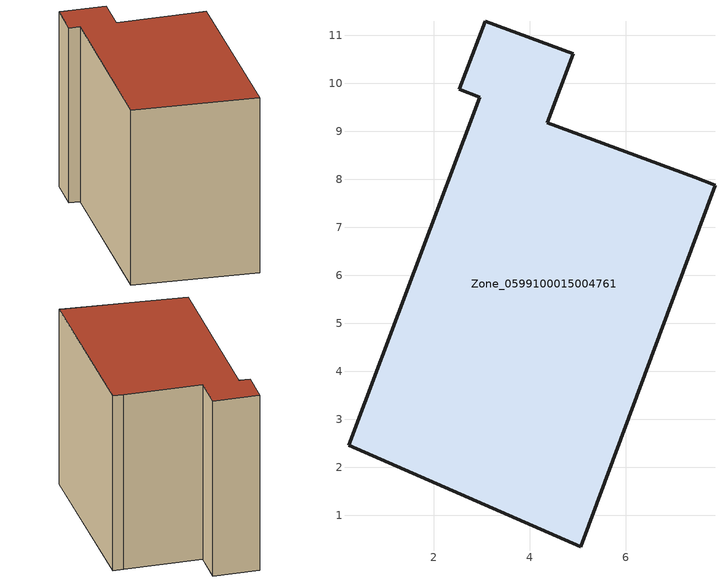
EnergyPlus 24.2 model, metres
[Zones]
Zone_0599100015004761
 floor ground (C_G): 4.37,9.18 7.45,8.05 7.86,7.88 5.06,0.34 0.23,2.47 2.97,9.72 2.54,9.88 3.08,11.3 4.91,10.62 z0.92
 wall outside (C_F): 7.45,8.05 4.37,9.18 4.91,10.62 3.08,11.3 2.54,9.88 2.97,9.72 0.23,2.47 5.06,0.34 7.86,7.88 7.45,8.05 z0.92:8.72
 roof outside (C_R): 5.06,0.34 7.86,7.88 7.45,8.05 4.37,9.18 4.91,10.62 3.08,11.3 2.54,9.88 2.97,9.72 0.23,2.47 z8.72
[BUILDING]
Pand.0599100015004761: North Axis=0; Terrain=City; Loads Convergence Tolerance Value=0.04; Temperature Convergence Tolerance Value=0.4; Solar Distribution=FullExterior; Maximum Number of Warmup Days=25; Minimum Number of Warmup Days=1
[Site:Location]
Rotterdam.The.Hague.AP_ZH_NLD Design_Conditions: Latitude=51.96; Longitude=4.45; Time Zone=1; Elevation=-4.5
[SITE:GROUNDTEMPERATURE:BUILDINGSURFACE]
18, 18, 18, 18, 18, 18, 18, 18, 18, 18, 18, 18
[MATERIAL] Thermal Absorptance=0.9; Solar Absorptance=0.7; Visible Absorptance=0.7
Name | Roughness | Thickness | Conductivity | Density | Specific Heat
G.TI.1965-1974 | MediumSmooth | 0.15 | 0.882353 | 540 | 1210
F.TI.1965-1974 | Rough | 0.3 | 0.697674 | 1920 | 840
R.TI.1965-1974 | MediumRough | 0.2 | 0.232558 | 1500 | 1000
[CONSTRUCTION]
C_G: G.TI.1965-1974
C_F: F.TI.1965-1974
C_R: R.TI.1965-1974
[ZONE]
Zone_0599100015004761: Type=1; Multiplier=1; Ceiling Height=Autocalculate; Volume=Autocalculate; Floor Area=autocalculate; Part of Total Floor Area=Yes
[ZONEINFILTRATION:DESIGNFLOWRATE]
Infil_Zone_0599100015004761: Zone or ZoneList or Space or SpaceList=Zone_0599100015004761; Schedule=AlwaysOn; Design Flow Rate Calculation Method=Flow/Area; Flow Rate per Floor Area=0.003; Constant Term Coefficient=1; Temperature Term Coefficient=0; Velocity Term Coefficient=0; Velocity Squared Term Coefficient=0
[HVACTEMPLATE:ZONE:IDEALLOADSAIRSYSTEM]
Zone_0599100015004761: Maximum Heating Supply Air Temperature=50; Minimum Cooling Supply Air Temperature=13; Maximum Heating Supply Air Humidity Ratio=0.0156; Minimum Cooling Supply Air Humidity Ratio=0.0077; Heating Limit=NoLimit; Cooling Limit=NoLimit; Dehumidification Control Type=ConstantSensibleHeatRatio; Cooling Sensible Heat Ratio=0.7; Dehumidification Setpoint=60; Humidification Control Type=None; Humidification Setpoint=30; Outdoor Air Method=None; Outdoor Air Flow Rate per Person=0.00944; Outdoor Air Flow Rate per Zone Floor Area=0; Outdoor Air Flow Rate per Zone=0; Demand Controlled Ventilation Type=None; Outdoor Air Economizer Type=NoEconomizer; Heat Recovery Type=None; Sensible Heat Recovery Effectiveness=0.7; Latent Heat Recovery Effectiveness=0.65
[ZONECONTROL:THERMOSTAT]
ThermostatControl_Zone_0599100015004761: Zone or ZoneList=Zone_0599100015004761; Control Type Schedule=DualSetpointControlType; Control 1=Thermostat_Zone_0599100015004761; Temperature Difference Between Cutout And Setpoint=0
[THERMOSTATSETPOINT:DUALSETPOINT]
Thermostat_Zone_0599100015004761: Heating Setpoint Temperature Schedule=HeatingSetpoint_Zone_0599100015004761; Cooling Setpoint Temperature Schedule=CoolingSetpoint_Zone_0599100015004761
[SCHEDULE:COMPACT]
HeatingSetpoint_Zone_0599100015004761: Through: 12/31, For: AllDays, Until: 24:00, 21
CoolingSetpoint_Zone_0599100015004761: Through: 12/31, For: AllDays, Until: 24:00, 24
DualSetpointControlType: Through: 12/31, For: AllDays, Until: 24:00, 4
AlwaysOn: Through: 12/31, For: AllDays, Until: 24:00, 1
